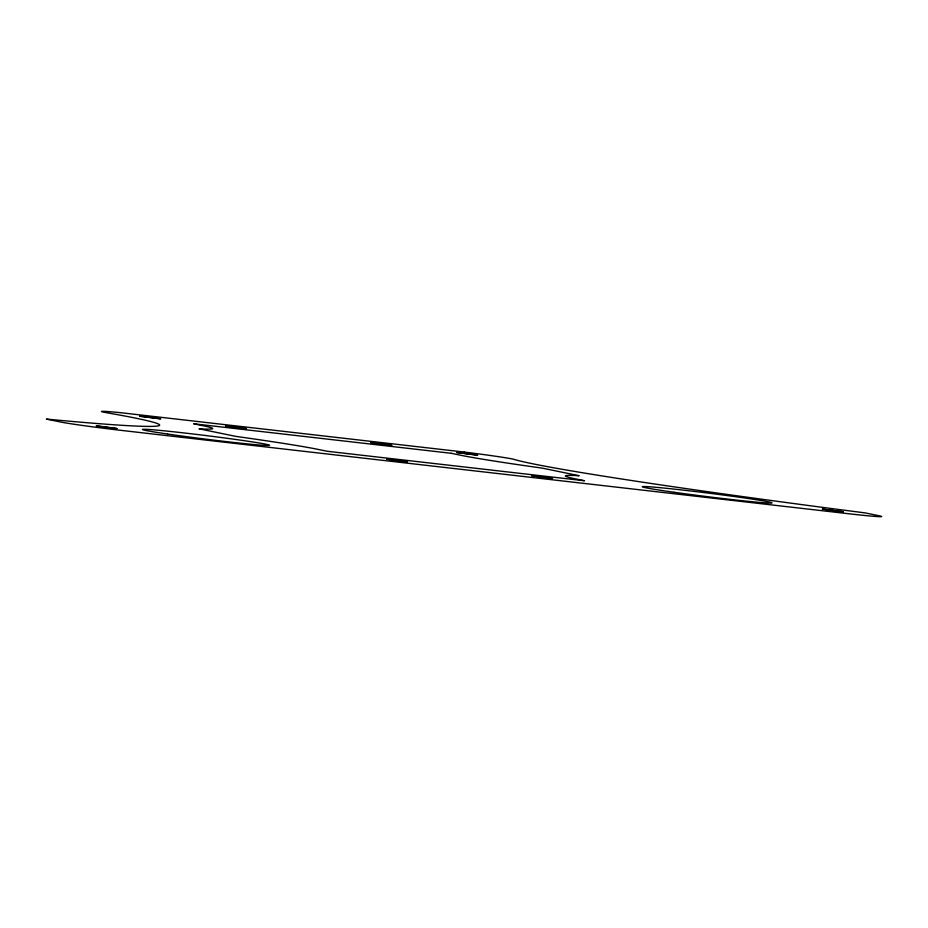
<?xml version="1.0" encoding="UTF-8"?>
<svg xmlns="http://www.w3.org/2000/svg" width="928" height="928" viewBox="0 0 928 928"><rect width="100%" height="100%" fill="white"/><g stroke="black" fill="none" stroke-linecap="round" stroke-linejoin="round"><path stroke-width="1.39" d="M139.838 416.208L160.602 418.818L139.838 416.208M225.678 426.033L246.442 428.655L225.678 426.033M370.945 442.679L391.709 445.301L370.945 442.679M456.785 452.516L477.549 455.138L456.785 452.516M822.44 509.112L843.192 511.734L822.44 509.112M386.732 459.174L407.427 461.808L386.732 459.174M96.384 425.894L116.893 428.539L96.384 425.894M532.417 475.832L531.779 475.832L552.636 478.488L532.417 475.832M464.197 452.052L120.837 412.716A54.474 1.52 7.1 0 0 103.924 412.241A419.874 11.728 7.1 0 1 46.4 419.085L60.192 421.927A49.323 1.38 7.1 0 0 122.519 430.534L848.83 513.764A49.323 1.38 7.1 0 0 878.955 515.748L865.163 512.906A419.874 11.728 7.1 0 1 513.3 459.151A50.924 1.427 7.1 0 0 464.197 452.052M451.17 453.293L193.65 423.783L202.849 425.685A179.533 5.011 7.1 0 1 199.021 428.806L235.816 436.38A179.533 5.011 7.1 0 1 317.828 449.349L327.027 451.24L584.536 480.75L575.337 478.86A179.533 5.011 7.1 0 1 579.165 475.728L542.381 468.153A179.533 5.011 7.1 0 1 460.369 455.184L451.17 453.293M674.273 492.292A65.343 1.821 7.1 0 0 771.992 502.883A65.343 1.821 7.1 0 0 675.213 489.23A65.343 1.821 7.1 0 0 674.273 492.292M167.736 434.049A63.974 1.786 7.1 0 0 269.085 445.452A63.974 1.786 7.1 0 0 181.447 432.657A63.974 1.786 7.1 0 0 167.736 434.049"/></g></svg>
